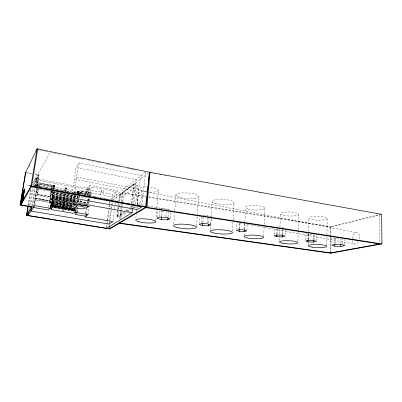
<?xml version="1.0" encoding="UTF-8"?>
<svg xmlns="http://www.w3.org/2000/svg" width="402" height="402" viewBox="0 0 402 402"><rect width="100%" height="100%" fill="white"/><g stroke="black" fill="none" stroke-linecap="round" stroke-linejoin="round"><path stroke-width="0.3" stroke-dasharray="2.01 1.51" d="M65.018 192.473L65.029 188.749C66.159 187.709 65.38 189.558 65.224 188.769C66.642 187.744 66.933 187.749 66.114 191.533M65.626 192.483L65.737 188.774L65.109 188.593L66.159 187.533L66.551 187.834L66.451 188.528L65.802 188.458L65.933 187.649M344.861 244.411L344.896 239.431M340.876 243.964L340.921 239.029L334.504 238.763L331.941 237.642L331.856 244.476M342.353 243.426L342.388 239.366M335.786 243.677L335.846 238.029M330.524 252.275L330.715 237.286M330.725 236.662L330.856 226.668L379.418 214.477M330.575 253.2L330.786 237.009M330.796 236.386L330.916 227.05L379.267 214.959M334.444 243.687L334.504 238.763M326.801 245.25L326.947 235.331M326.957 234.713L327.188 218.598A9.156 1.95 1.1 0 0 314.389 216.376A9.156 1.95 1.1 0 0 312.686 219.698A9.156 1.95 1.1 0 0 327.188 218.598M113.751 200.317L115.59 200.653L117.374 190.603L89.877 185.357L87.013 188.211L36.753 178.739L35.783 185.508L86.319 194.804L87.169 189.166L88.455 187.895L89.204 188.035L88.204 195.241M314.007 239.939L314.113 234.612M316.263 240.848L316.374 234.974M133.379 205.291L135.816 191.061L136.057 179.573L75.651 167.423L74.636 179.252L72.26 192.674M313.269 239.773L313.374 234.532L308.143 234.316L305.857 233.366L305.696 240.401M308.032 239.552L308.143 234.316M308.384 244.451L308.424 242.597M308.49 239.512L308.61 233.959M308.666 231.487L308.962 217.909M308.686 239.713L308.811 233.803M297.957 240.974L298.183 232.341M298.244 229.879L298.646 214.467A9.171 2.025 1.7 0 0 285.847 212.04A9.171 2.025 1.7 0 0 284.108 215.482A9.171 2.025 1.7 0 0 298.646 214.467M53.873 189.257C55.742 184.734 52.873 183.749 53.295 189.242M285.113 234.994L285.264 230.155M282.279 234.542L282.43 229.748M282.516 234.612L282.712 228.522M77.571 208.507L77.631 206.769M77.651 206.191L77.712 204.452M77.752 203.236L77.877 199.588M77.898 198.98L78.003 195.94M78.023 195.332L78.109 192.9L80.445 190.488L91.334 192.513L90.475 196.005M276.877 234.316L277.063 228.929M277.023 234.381L277.209 228.909M279.496 240.637L279.702 234.487M279.722 233.874L279.923 227.728M279.943 227.11L280.395 213.588M274.219 234.537L274.435 228.507M75.496 208.105L75.661 203.744M75.687 203.121L75.943 196.261M76.038 193.769L76.084 192.523L88.822 194.869M263.712 236.12L264.079 226.803M264.179 224.316L264.817 208.166M246.843 230.251L247.135 224.055M244.13 229.281L244.396 223.668M244.24 235.301L244.386 232.21M244.527 229.155L244.853 222.316M244.883 221.698L245.557 207.472M238.979 229.075L239.29 222.844M239.461 228.949L239.733 223.427L236.999 222.417L236.622 229.833M232.497 231.145L232.954 222.406M233.085 219.914L233.994 202.437M210.422 229.612L210.723 224.648M210.764 224.025L211.181 217.196M211.216 216.572L212.125 201.673M210.809 224.356L211.171 218.427M137.308 208.357L137.389 207.115M137.544 204.633L138.524 189.121L141.213 175.563L79.254 162.875L75.651 167.423M207.427 223.205L207.839 216.633M208.563 222.909L208.854 218.206M53.682 190.458L54.014 186.166L53.546 186.041M201.663 222.376L202.01 217.01M202.864 222.683L203.201 217.402L202.07 217.005M199.302 223.894L199.769 216.804M66.481 188.468L65.787 188.332M196.558 225.758L197.271 215.075M197.292 214.688L198.523 196.241M51.989 207.728L53.3 191.628M50.149 206.779L51.406 191.307M73.817 212.15L74.139 207.789M74.325 205.296L74.556 202.181M74.601 201.558L74.878 197.819L52.928 193.829L52.551 194.317L74.43 198.256M74.923 197.196L75.063 195.327M173.734 224.246L174.574 213.181M174.759 210.723L175.965 194.739M51.361 202.869L51.119 202.523L52.883 191.538M168.016 216.839L168.393 212.01M170.141 218.15L170.614 212.05M165.855 216.763L166.247 211.839M161.564 215.985L161.956 211.166L160.343 210.628M155.87 220.442L156.84 208.733M156.891 208.12L158.373 190.252A9.944 2.492 5.2 0 0 149.092 187.03M157.006 217.638L157.609 210.341M159.222 216.507L159.725 210.362M135.891 218.386L136.283 214.07M136.504 211.603L136.73 209.135M136.786 208.517L136.901 207.286M137.122 204.819L138.584 188.789M119.766 219.005L121.213 204.146M121.454 201.668L122.303 193L145.825 196.839M120.178 219.336L121.685 203.819M121.927 201.332L122.771 192.643L146.308 196.493M51.119 207.075L52.707 191.196M78.249 193.774L78.521 191.111L78.244 190.759L77.877 191.332L78.49 191.347L77.812 191.201L77.516 193.729M74.219 197.618L74.43 195.749M74.707 193.256L76.511 177.046L79.254 162.875M50.335 207.261L51.034 202.729L51.742 202.613L53.486 191.689M77.335 201.769L77.968 196.231M146.609 192.623L146.75 191.382M148.092 179.599L148.232 178.362M76.239 204.799L76.521 202.342M76.591 201.724L77.234 196.191M141.785 205.668L145.655 172.111M51.35 202.849C52.034 203.201 51.707 201.915 51.154 202.417M51.195 206.824L51.808 202.844L51.441 202.739M134.092 208.135L135.137 207.477L135.283 206.241M135.575 203.769L137.765 185.232L133.725 184.438L119.796 195.025L119.037 201.1M131.424 203.643L133.725 184.438M131.509 205.834L131.288 207.663L132.273 207.839L132.489 206.015M131.801 203.392L134.208 183.262L135.178 183.453L132.781 203.573M118.278 207.176L117.213 215.683L121.017 216.341L122.515 204.221M122.811 201.794L123.56 195.734L137.765 185.232M125.007 212.462L117.741 217.08L116.826 216.919L118.203 205.965M118.278 205.357L118.505 203.528M118.811 201.095L119.65 194.397L134.208 183.262M118.354 206.568L118.736 203.533M117.741 217.08L119.409 203.693M119.716 201.261L120.55 194.568L135.178 183.453M113.098 220.316L114.5 209.256M114.575 208.643L114.967 205.573M115.042 204.955L115.279 203.116M108.932 224.06L110.761 209.799M110.836 209.181L111.233 206.08M111.314 205.462L111.711 202.362M112.032 199.879L112.746 194.302L117.374 190.603M109.394 225.793L109.711 223.311M109.786 222.688L111.535 209.04M111.615 208.417L112.409 202.211M106.435 227.205L106.912 223.477M106.992 222.854L107.314 220.371M107.394 219.748L108.676 209.804M108.997 207.316L109.399 204.211M109.48 203.588L109.721 201.724M106.585 228.261L107.47 221.407M107.55 220.783L109.957 202.105M65.772 194.015L64.069 205.07M64.878 193.96L62.717 208.834M65.219 191.478L65.652 188.372M87.375 195.704L88.455 187.895M85.601 213.206L87.199 201.668M87.284 201.065L87.706 198.025M86.204 213.794L88.058 200.367M88.144 199.754L88.4 197.925M88.063 214.492L89.39 206.673L87.53 205.975L82.872 205.151L82.807 205.492L81.882 204.975L82.832 205.352M85.485 206.744L85.737 204.925M87.078 195.256L87.907 189.307L89.204 188.035M76.702 207.181L76.722 206.558M77.129 212.045L77.551 209.085L75.475 208.728L75.048 211.688M77.068 212.613L77.918 206.618M54.335 186.191L54.426 185.583L37.446 182.438L37.356 182.769L54.325 186.131C53.315 185.508 54.23 187.01 54.411 185.875M75.154 197.06L75.646 196.337L53.114 192.246L52.737 192.739L52.697 193L75.154 197.06L75.646 196.337M74.983 199.533L74.948 199.789L72.486 199.347M73.058 200.452L74.888 200.779L75.38 200.065L74.159 199.844M72.415 201.276L74.857 201.714L75.355 201L72.903 200.563M52.054 200.472L52.471 199.739L52.054 200.472L74.737 204.462L75.234 203.759L50.697 199.357L51.109 198.623L70.43 202.045M74.888 200.779L75.38 200.065M74.857 201.714L75.355 201M74.737 204.462L75.234 203.759M74.591 209.281L75.094 208.588L74.591 209.281L51.416 205.281L51.833 204.563L51.416 205.281M51.989 201.457L52.411 200.724L75.209 204.734L75.174 204.995L52.371 200.99L51.989 201.457L74.099 205.327M74.606 209.95L75.109 209.261L51.32 205.151L50.938 205.603L50.898 205.869L74.606 209.95L75.109 209.261M74.601 210.668L75.104 209.98L51.471 205.909L51.094 206.362L51.054 206.628L74.601 210.668L75.104 209.98M64.179 209.517L74.656 211.311L75.159 210.623L51.662 206.588L51.28 207.03L74.697 211.045M74.656 211.311L75.159 210.623M75.285 211.552L75.687 208.764M75.958 207.095L76.073 206.517M75.475 211.331L77.32 198.427M77.405 197.814L77.847 194.739M77.933 194.126L78.109 192.9M76.124 211.653L76.521 208.864M73.154 205.055L73.42 203.226M63.797 208.96L64.184 204.95M34.924 205.105L35.894 199.794L50.823 202.402L50.974 201.417L50.361 200.799L52.129 191.659M50.697 199.357L51.109 198.623M49.959 207.1L50.697 202.593M72.631 206.678L50.657 202.859L51.074 202.136L72.058 205.799M71.868 199.236L52.17 195.709L52.21 195.447L52.587 194.965L72.35 198.518M52.551 194.317L52.969 193.568L75.531 197.643M70.616 200.02L52.325 196.754L52.366 196.493L52.747 196.015L71.712 199.407M52.17 195.709L52.587 194.965M71.807 201.171L52.265 197.694L52.305 197.432L52.687 196.955L72.29 200.452M52.697 193L53.114 192.246M70.546 201.844L52.205 198.593L52.245 198.327L52.622 197.854L71.641 201.236M52.928 193.829L52.969 193.568M50.898 205.869L51.32 205.151M52.325 196.754L52.747 196.015M52.265 197.694L52.687 196.955M51.928 202.301L52.345 201.573L51.928 202.301L72.214 205.844M52.205 198.593L52.622 197.854M51.054 206.628L51.471 205.909M51.808 203.849L52.23 203.126L51.808 203.849L72.144 207.377M51.763 204.563L52.185 203.844L51.763 204.563L74.591 208.517M52.371 200.99L52.411 200.724M51.662 206.588L51.617 206.854L75.124 210.889M48.727 206.985L51.16 191.221M36.466 186.056L37.813 177.714L36.471 177.463L35.517 179.121L34.371 186.201M33.828 205.693L36.778 187.342M36.878 186.734L38.698 175.403M33.708 206.804L36.662 188.437M36.763 187.824L38.783 175.262L34.446 174.433M33.889 207.02L36.848 188.598M37.245 186.141L39.074 174.759L34.718 173.93M50.974 201.417L36.049 198.799L35.577 198.206L37.326 189.086M35.894 199.794L36.049 198.799M53.275 189.111L53.762 186.076M54.36 186.221L53.833 186.201L53.953 185.392M28.587 211.748L29.185 208.075M29.587 205.623L32.477 187.85M30.592 205.367L33.371 188.231M33.868 185.176L34.763 179.669L112.746 194.302M31.823 206.201L34.688 188.473M35.085 186.025L36.471 177.463M32.436 205.945L35.235 188.618M35.632 186.141L37.431 175.001M35.793 185.855L36.843 179.372L37.813 177.714M28.15 205.653L30.748 189.744M28.311 205.407L30.914 189.463M66.536 188.427L66.099 188.709L65.169 188.437M77.521 192.191L88.179 194.297L88.214 193.985L77.249 191.99L77.184 191.568L78.018 190.809M77.581 192.211L77.526 192.377M132.956 207.769L133.273 205.909M70.752 201.216L71.832 195.116M102.887 195.206L103.917 189.412L115.469 191.598L114.449 197.347L102.922 195.206M35.853 185.292L86.314 194.774L86.118 193.221L87.013 188.211M89.877 185.357L88.043 195.598L91.334 192.513M90.224 192.849L91.269 187.005L101.711 188.985L100.646 194.789L101.711 188.985M78.38 204.357C79.49 205.06 78.159 204.422 82.033 205.156M79.737 204.623L80.018 204.678M80.998 204.769L80.676 204.804L81.124 204.93M81.666 205.03L81.681 204.935M83.325 205.115L83.923 205.231M83.46 205.161L84.058 205.281L83.772 205.311M84.194 205.472L83.872 205.337M84.897 205.653L84.4 205.538M85.546 205.794L85.802 205.849C85.797 205.703 85.098 205.497 86.329 205.754M85.742 205.799L86.134 205.874M86.47 205.769L86.184 205.688M87.194 206.04L87.274 206.05M87.53 205.975L88.505 206.497L78.355 204.497M76.772 206.688L76.4 206.919L76.023 206.643M36.15 198.251L36.517 198.844L36.15 198.251L42.501 199.367L42.924 199.965L42.501 199.367M43.401 199.528L43.823 200.126L43.401 199.528L49.552 200.603L50.024 201.211L49.552 200.603M37.371 182.699L37.446 182.438M37.421 182.714L37.361 182.945M54.345 185.855C54.818 185.729 52.762 186.664 53.948 186.071C54.069 186.709 53.119 186.086 53.974 186.347M37.823 186.679L38.577 183.066L53.376 185.814L52.752 188.739M38.165 188.679L36.914 194.689L38.155 188.649M38.657 186.242L39.155 183.835L52.426 186.327L51.918 188.709M38.662 186.272L39.165 183.865M39.074 186.679L39.552 184.317L51.833 186.618L49.742 196.452L37.497 194.266L38.582 188.985M36.904 194.658L50.144 197.045L51.275 191.653M51.908 188.679L52.426 186.327M50.144 197.045L51.285 191.684M63.355 204.904L63.933 204.859M64.26 205.035L64.003 204.894M64.38 205.025L63.963 205.065M65.179 188.538L65.285 188.88M78.109 200.201L77.621 202.216L83.043 203.176M78.691 197.774L78.983 196.558M79.566 194.131L80.445 190.488M78.445 200.126L78.164 201.367L88.259 203.166L89.43 198.332M78.601 199.553L79.32 196.493M79.913 194.101L80.636 191.04L100.676 194.789M79.636 196.221L78.485 201.07L87.963 202.764L88.259 201.568L87.963 202.764M80.224 193.844L80.797 191.407L90.304 193.171L89.289 197.382L90.304 193.171M88.395 200.94L89.128 197.95M88.405 200.97L89.138 197.98M90.033 195.955L90.777 192.955M89.043 201.819L88.47 204.141L86.661 203.819M89.184 201.236L89.902 198.327M78.521 191.111L77.576 192.025M66.556 187.92L65.727 188.865M78.325 194.256L77.596 191.749L77.104 191.89L77.641 191.935L77.35 191.543L77.124 191.9L77.837 194.397M79.988 201.151L79.862 201.508L85.345 203.347L85.556 202.734L80.078 200.894L79.933 201.307M85.551 202.754L85.35 203.327M53.813 186.106L54.325 186.131M77.219 191.664L77.295 191.955M29.029 166.785L29.838 165.121M77.872 191.216L78.516 191.377L77.802 191.267M65.214 188.473L65.054 188.759L65.616 188.764M54.381 185.699L53.908 185.508M33.044 182.669L50.416 152.318L61.476 154.614M32.874 185.402L39.074 174.759M36.607 186.272L38.577 183.066M88.214 193.985L88.149 194.342M51.632 188.186L53.376 185.814M52.888 189.362L53.511 188.533M77.581 191.784L77.149 191.834M50.647 202.618L51.074 202.136M75.199 193.457L76.084 192.523M75.666 195.352L75.209 195.824L75.244 195.568L73.415 195.236M74.867 202.342L75.325 201.889M75.209 204.734L74.747 205.176L52.029 201.191M77.621 192.01L77.671 191.588L77.239 191.513M66.491 188.081L65.868 187.809M110.279 199.613L145.162 172.493M113.128 199.985L148.871 172.78M53.943 186.312L53.602 186.302M117.213 215.683L122.851 212.04M125.414 210.382L127.977 208.723M130.032 207.402L131.057 206.739L135.137 207.477M116.826 216.919L125.61 211.301M126.122 210.97L129.223 208.985M127.082 211.14L131.233 208.502M121.017 216.341L127.293 212.402M127.816 212.075L131.479 209.779M51.803 202.864L51.461 202.884M78.405 191.307L77.908 191.005M77.244 201.955L80.179 200.598M76.958 202.1L80.134 200.563L82.762 202.96M84.907 205.02L85.445 205.171M84.375 205.372L84.093 205.397L84.43 205.397M63.551 204.839L63.747 205.06M63.878 204.859C65.335 204.347 62.491 204.015 63.792 204.839M85.978 205.754L86.319 205.829M84.445 205.568L84.802 205.628M159.875 208.522L166.488 208.764L170.222 210.04M161.956 211.166L163.725 211.231M202.703 215.241L207.909 215.437L211.276 216.648M239.733 223.427L241.416 223.492M277.269 227.085L278.491 227.135M281.531 227.256L282.747 227.301L284.807 228.135M64.024 205.095L63.491 205M79.49 204.613L79.993 204.784M79.606 204.688L79.978 204.784M84.777 205.427L85.038 205.583L84.676 205.482M84.988 205.578L84.953 205.573M86.013 205.688L86.425 205.769M84.837 205.437L84.716 205.472M148.78 196.895L330.856 226.668M148.921 197.347L330.916 227.05M51.431 206.181L75.068 210.246M51.094 206.362L74.641 210.407M51.24 207.301L61.717 209.095M52.19 203.392L72.596 206.945M51.848 203.583L72.179 207.115M52.144 204.11L72.641 207.668M51.803 204.296L74.626 208.251M51.793 204.829L75.053 208.849M51.456 205.015L74.626 209.015M50.436 204.919L52.371 205.251M51.275 205.422L75.068 209.522M50.938 205.603L74.646 209.688M35.577 198.206L50.361 200.799M86.199 207.161L89.249 207.698M36.537 198.739L42.944 199.859M43.848 200.02L50.044 201.106M85.917 207.407L88.963 207.94M52.305 201.839L72.667 205.402M51.969 202.035L72.254 205.583M51.034 202.402L72.636 206.171M35.743 200.02L72.224 206.347M52.245 198.327L70.586 201.583M51.069 198.889L70.39 202.306M50.737 199.096L71.099 202.693M71.717 202.799L73.566 203.126M88.184 206.211L77.325 204.296L89.39 206.673M52.431 200.005L75.194 204.02M52.094 200.206L74.772 204.201M52.707 196.276L71.059 199.558M73.506 199.995L75.345 200.322M52.366 196.493L72.486 200.085M73.094 200.196L74.923 200.523M52.647 197.221L72.254 200.714M72.868 200.824L75.32 201.261M52.305 197.432L71.842 200.91M72.455 201.02L74.898 201.452M83.646 203.286L86.058 203.713M72.254 201.347L74.099 201.673M36.074 195.111L50.833 197.729M52.582 198.121L70.375 201.281M52.592 194.055L74.465 197.995M52.546 195.231L72.315 198.779M72.933 198.889L74.787 199.221M52.21 195.447L71.908 198.98M153.634 173.609L155.484 173.945M159.182 174.614L161.036 174.95M164.735 175.619L166.589 175.955M259.119 192.704L260.973 193.035M52.682 191.463L59.39 192.684M59.998 192.794L61.833 193.126M62.441 193.236L64.878 193.679M65.491 193.789L67.32 194.126M67.928 194.236L70.365 194.679M70.978 194.789L72.807 195.121M86.752 197.638L85.726 197.764L35.19 188.578M53.074 192.508L75.611 196.593M52.737 192.739L75.189 196.804M85.933 205.633L85.596 205.553M87.199 205.879L87.46 205.924M138.358 204.271L145.142 205.517M147.609 205.97L171.041 210.281M243.808 223.668L354.81 244.089M34.105 185.629L106.59 198.935M107.208 199.05L109.666 199.498M88.651 195.714L91.103 196.161M91.716 196.271L94.163 196.724M94.777 196.834L96.611 197.171M97.224 197.287L99.671 197.734M100.284 197.844L102.123 198.181M102.731 198.297L105.183 198.744M105.791 198.859L107.63 199.196M108.244 199.307L110.691 199.759M111.304 199.869L113.138 200.206M90.319 193.201L80.797 191.407M35.813 183.92L86.118 193.221M119.65 194.397L120.55 194.568M35.517 179.121L36.843 179.372M119.796 195.025L123.56 195.734M87.169 189.166L87.907 189.307M25.502 172.724L32.065 173.976M80.908 204.749L80.978 204.854M26.326 172.322L32.321 173.468M140.906 190.829L146.449 191.905M149.529 192.503L357.026 232.723M74.636 179.252L135.816 191.061M76.511 177.046L138.524 189.121M63.888 204.874L64.189 204.919M37.989 149.735L39.763 150.102M40.356 150.227L42.13 150.594M42.723 150.72L48.637 151.946M67.003 155.765L68.848 156.147M69.461 156.277L71.305 156.659M71.918 156.785L73.762 157.167M74.375 157.298L76.219 157.679M76.837 157.805L78.676 158.192M79.294 158.318L81.139 158.7M81.752 158.83L83.596 159.212M88.51 160.232L97.726 162.152M98.339 162.277L100.183 162.659M105.716 163.81L107.56 164.192M108.173 164.323L110.017 164.704M110.63 164.83L112.475 165.212M113.088 165.343L114.932 165.724M115.545 165.855L117.389 166.237M118.002 166.363L119.846 166.745M127.223 168.277L129.062 168.664M129.68 168.79L131.519 169.172M132.137 169.302L133.982 169.684M134.595 169.81L136.439 170.197M83.897 205.301L84.149 205.422M83.586 205.226L83.38 205.136M82.872 205.151L83.807 205.668L82.847 205.291M80.978 204.879L81.179 204.99M49.742 196.452L37.497 194.266M379.418 215.1L379.599 242.728M85.209 205.538A6.261 1.337 7.9 0 1 83.189 205.809M76.591 205.03A6.261 1.337 7.9 0 1 73.867 202.945M84.616 205.141A5.211 1.116 7.9 0 1 82.395 205.553M81.189 205.522A5.211 1.116 7.9 0 1 79.877 205.402M77.274 204.945A5.211 1.116 7.9 0 1 74.41 203.633M158.373 190.262A9.944 2.492 5.2 0 1 149.549 192.055M146.383 191.744A9.944 2.492 5.2 0 1 138.569 188.558A9.944 2.492 5.2 0 1 146.991 186.875M352.212 238.682A5.789 3.673 -79.1 0 1 356.75 232.688A5.789 3.673 -79.1 0 1 359.559 239.13M358.504 241.898A5.789 3.673 -79.1 0 1 352.273 240.607M140.042 202.528A6.839 1.829 -79.4 0 0 141.333 191.141A6.839 1.829 -79.4 0 0 137.584 198.995A6.839 1.829 -79.4 0 0 140.042 202.528M180.202 197.528A11.377 2.804 4.1 0 0 198.477 196.97A11.377 2.804 4.1 0 0 183.071 192.91A11.377 2.804 4.1 0 0 180.202 197.528M215.713 203.578A10.98 2.628 3.2 0 0 233.773 203.11A10.98 2.628 3.2 0 0 219.648 199.322A10.98 2.628 3.2 0 0 215.713 203.578M248.371 209.09A9.643 2.231 2.4 0 0 264.491 208.733A9.643 2.231 2.4 0 0 252.697 205.528A9.643 2.231 2.4 0 0 248.371 209.09"/><path stroke-width="0.6" d="M340.856 246.431L344.851 245.657L342.343 244.587L335.781 244.3L331.846 245.094L334.419 246.15L340.856 246.431L340.876 243.964M334.419 246.15L334.439 244.305M313.223 242.104L316.253 241.436L313.997 240.532L308.671 240.306L305.686 240.989L307.977 241.883L313.223 242.104L313.258 240.356M307.977 241.883L308.017 240.135M282.199 236.939L285.073 236.2L282.495 235.22L276.998 234.989L274.179 235.748L276.797 236.713L282.199 236.939L282.259 235.14M276.797 236.713L276.857 234.919M244.411 231.612L246.818 230.874L244.099 229.904L238.949 229.698L236.592 230.452L239.336 231.406L244.411 231.612L244.496 229.768M239.336 231.406L239.431 229.562M208.382 225.844L210.774 224.949L207.392 223.803L201.588 223.572L199.261 224.487L202.673 225.617L208.382 225.844L208.492 224.085M202.673 225.617L202.824 223.271M167.78 219.859L170.096 218.758L165.81 217.381L159.172 217.12L156.956 218.246L161.272 219.603L167.78 219.859L167.966 217.442M161.272 219.603L161.519 216.588M330.514 252.898L379.604 243.979L146.273 207.723L149.207 174.076M119.937 221.819L119.816 223.06L331.484 253.039M109.314 226.411L108.997 228.894L145.619 207.09L149.579 172.237L37.064 148.8L25.502 172.724L20.1 205.131L32.235 207.186L26.552 215.447L109.751 229.014L146.73 207.136L28.637 185.523M86.204 213.794L85.867 216.236L75.033 214.407L77.068 212.613M132.851 208.387L132.112 212.718L106.585 228.261L27.989 215.427L28.587 211.748M29.698 210.874L30.391 206.588M31.622 207.427L31.029 211.095L108.932 224.06L112.942 221.547L85.098 216.849L88.063 214.492L74.968 212.281L73.727 213.397L50.878 209.517L51.893 208.347L49.959 208.015L48.26 210.015L33.532 207.527M20.1 205.131L30.964 186.121L37.064 148.8M26.552 215.447L28.05 206.266M26.708 215.216L28.11 206.633M31.642 186.242L37.728 148.936M23.09 198.995L22.612 200.734L24.572 188.925L23.497 190.93L21.562 202.573L23.628 190.955L24.427 190.051M33.889 207.02L20.919 204.824L22.16 202.673L24.14 189.995M23.095 198.065L22.492 201.769L21.693 202.593M23.286 197.814L23.482 196.633M23.678 195.452L23.869 194.272M24.065 193.091L24.753 188.955L24.19 190.005L22.246 201.724L22.793 200.764M21.989 202.643L23.035 200.804L23.326 199.035M23.035 200.804L23.612 198.477M20.331 204.724L25.748 172.212M20.919 204.824L21.326 202.372M23.221 200.839L31.331 186.779L141.645 206.914L137.233 209.598L74.149 198.241L70.641 201.824L132.112 212.718M27.989 215.427L34.833 205.673L49.783 208.221M149.313 172.83L149.991 172.312L146.946 207.321L146.273 207.723M379.825 214.372L380.644 214.165M149.579 172.237L381.684 214.356L381.9 243.919L330.575 253.2L119.344 223.336M146.529 207.256L381.9 243.919M30.964 186.121L145.619 207.09M50.25 207.829L51.024 207.96L50.25 207.829M62.556 209.929L63.632 210.085L62.556 209.929M75.214 212.09L76.043 212.211L75.214 212.09M75.174 207.774A6.271 1.306 7.8 0 0 85.259 208.296A6.271 1.306 7.8 0 0 76.953 205.749A6.271 1.306 7.8 0 0 75.174 207.774M138.871 221.803A10.07 1.975 4.8 0 0 155.509 222.165A10.07 1.975 4.8 0 0 142.826 218.788A10.07 1.975 4.8 0 0 138.871 221.803M177.965 227.743A11.517 2.216 4 0 0 196.442 227.562A11.517 2.216 4 0 0 180.799 224.125A11.517 2.216 4 0 0 177.965 227.743M213.959 233.034A11.115 2.075 3.3 0 0 232.215 232.924A11.115 2.075 3.3 0 0 217.889 229.723A11.115 2.075 3.3 0 0 213.959 233.034M247.039 237.853A9.754 1.759 2.7 0 0 263.335 237.803A9.754 1.759 2.7 0 0 251.386 235.105A9.754 1.759 2.7 0 0 247.039 237.853M283.219 243.411A9.276 1.598 2.1 0 0 297.912 242.823A9.276 1.598 2.1 0 0 284.958 240.723A9.276 1.598 2.1 0 0 283.219 243.411M312.128 247.15A9.256 1.538 1.7 0 0 326.786 246.486A9.256 1.538 1.7 0 0 313.841 244.552A9.256 1.538 1.7 0 0 312.128 247.15"/></g></svg>
